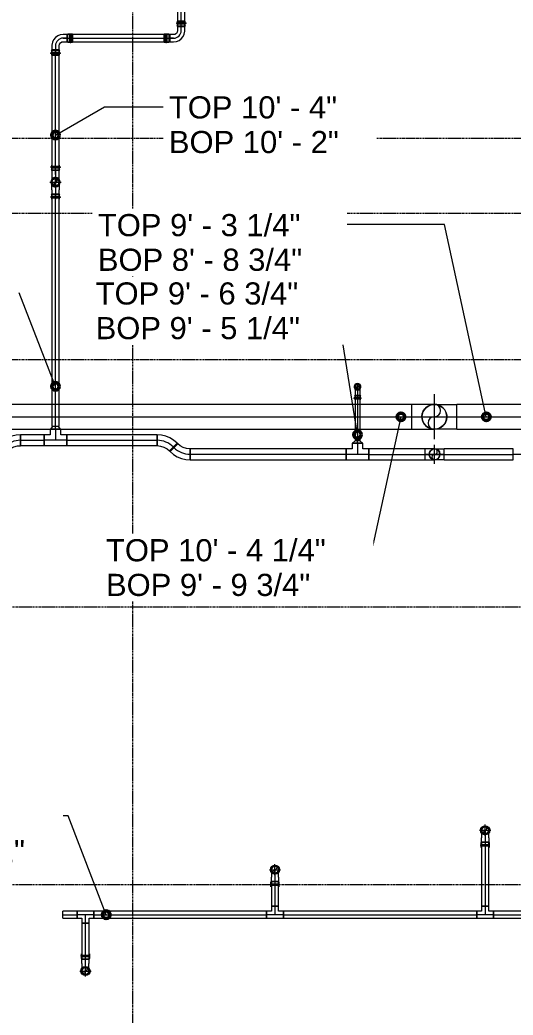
# Model space of a CAD drawing. Header units: inches. Extents: x -3679 to 241, y -496 to 1784.
# Drawn here: x -818 to -686.6, y 164.3 to 429.5 of the extents above; entities that cross this region are included whole.
import ezdxf

# ---------------------------------------------------------------- set-up
doc = ezdxf.new("R2010")
doc.units = ezdxf.units.IN
doc.header["$MEASUREMENT"] = 0
doc.linetypes.add('Grid Line', pattern=[0.875, 0.5, -0.125, 0.125, -0.125])
for name, color, linetype, lineweight in [('G-ANNO-DIMS', 251, 'Continuous', 9), ('P-PIPE', 1, 'Continuous', 9), ('P-PIPE-CNTR', 1, 'Continuous', 9), ('S-GRID', 8, 'Continuous', 9)]:
    doc.layers.add(name, color=color, linetype=linetype, lineweight=lineweight)
doc.styles.add('Arial_1', font='arial.ttf', dxfattribs={"height": 5.901198})

# ---------------------------------------------------------------- blocks, each defined once
blk = doc.blocks.new('Elbow - Welded - Generic - Standard-V1-MAIN LEVEL')
at = {"layer": 'P-PIPE'}
blk.add_line((-713.52, 323.74), (-713.52, 323.74), dxfattribs=at)
blk.add_line((-713.52, 323.74), (-713.52, 323.74), dxfattribs=at)
at = {"layer": 'P-PIPE', "flags": 128}
for points in [[(-707.53, 327.06), (-707.62, 327.06), (-707.9, 327.06), (-708.36, 327.06), (-708.97, 327.06), (-709.73, 327.06), (-710.6, 327.06), (-711.57, 327.06), (-712.59, 327.06), (-713.52, 327.06)], [(-713.52, 320.43), (-712.46, 320.43), (-711.44, 320.43), (-710.48, 320.43), (-709.62, 320.43), (-708.88, 320.43), (-708.29, 320.43), (-707.86, 320.43), (-707.6, 320.43), (-707.53, 320.43)]]:
    blk.add_lwpolyline(points, dxfattribs=at)
at = {"layer": 'P-PIPE'}
for start, end in [(0, 180), (180, 0)]:
    blk.add_arc((-707.53, 323.74), 3.31, start, end, dxfattribs=at)
blk = doc.blocks.new('Elbow - Welded - Generic - Standard-V2-MAIN LEVEL')
at = {"layer": 'P-PIPE'}
blk.add_line((-701.55, 323.74), (-701.55, 323.74), dxfattribs=at)
blk.add_line((-701.55, 323.74), (-701.55, 323.74), dxfattribs=at)
at = {"layer": 'P-PIPE', "flags": 128}
for points in [[(-710.84, 323.74), (-710.75, 324.52), (-710.48, 325.26), (-710.04, 325.91), (-709.45, 326.44), (-708.76, 326.82), (-708, 327.02), (-707.53, 327.06)], [(-707.53, 327.06), (-707.44, 327.06), (-707.16, 327.06), (-706.71, 327.06), (-706.09, 327.06), (-705.34, 327.06), (-704.46, 327.06), (-703.5, 327.06), (-702.47, 327.06), (-701.55, 327.06)], [(-707.53, 327.06), (-706.75, 326.96), (-706.01, 326.69), (-705.36, 326.25), (-704.83, 325.67), (-704.46, 324.98), (-704.25, 324.22), (-704.22, 323.74)], [(-707.53, 320.43), (-708.31, 320.52), (-709.05, 320.8), (-709.7, 321.24), (-710.23, 321.82), (-710.61, 322.51), (-710.81, 323.27), (-710.84, 323.74)], [(-704.22, 323.74), (-704.31, 322.96), (-704.59, 322.23), (-705.03, 321.57), (-705.61, 321.04), (-706.3, 320.67), (-707.06, 320.46), (-707.53, 320.43)], [(-701.55, 320.43), (-702.6, 320.43), (-703.62, 320.43), (-704.58, 320.43), (-705.44, 320.43), (-706.18, 320.43), (-706.77, 320.43), (-707.2, 320.43), (-707.46, 320.43), (-707.53, 320.43)]]:
    blk.add_lwpolyline(points, dxfattribs=at)
at = {"layer": 'P-PIPE'}
for start, end in [(0, 180), (180, 0)]:
    blk.add_arc((-707.53, 323.74), 3.31, start, end, dxfattribs=at)
blk = doc.blocks.new('Elbow - Welded - Generic - Standard-V6-MAIN LEVEL')
at = {"layer": 'P-PIPE'}
blk.add_line((-704.95, 313.74), (-704.95, 313.74), dxfattribs=at)
blk.add_line((-704.95, 313.74), (-704.95, 313.74), dxfattribs=at)
at = {"layer": 'P-PIPE', "flags": 128}
for points in [[(-708.91, 313.74), (-708.81, 314.25), (-708.55, 314.69), (-708.14, 315.01), (-707.65, 315.17), (-707.47, 315.18)], [(-707.47, 312.31), (-707.98, 312.4), (-708.42, 312.66), (-708.74, 313.07), (-708.89, 313.56), (-708.91, 313.74)], [(-707.47, 315.18), (-707.38, 315.18), (-707.1, 315.18), (-706.67, 315.18), (-706.11, 315.18), (-705.47, 315.18), (-704.95, 315.18)], [(-707.47, 315.18), (-706.96, 315.09), (-706.52, 314.82), (-706.2, 314.42), (-706.04, 313.92), (-706.03, 313.74)], [(-706.03, 313.74), (-706.12, 313.23), (-706.39, 312.79), (-706.8, 312.47), (-707.29, 312.32), (-707.47, 312.31)], [(-704.95, 312.31), (-705.63, 312.31), (-706.26, 312.31), (-706.79, 312.31), (-707.18, 312.31), (-707.42, 312.31), (-707.47, 312.31)]]:
    blk.add_lwpolyline(points, dxfattribs=at)
at = {"layer": 'P-PIPE'}
for start, end in [(0, 180), (180, 0)]:
    blk.add_arc((-707.47, 313.74), 1.44, start, end, dxfattribs=at)
blk = doc.blocks.new('Elbow - Welded - Generic - Standard-1127339-MAIN LEVEL')
at = {"layer": 'P-PIPE'}
blk.add_line((-332, 316.26), (-332, 316.26), dxfattribs=at)
blk.add_line((-332, 316.26), (-332, 316.26), dxfattribs=at)
at = {"layer": 'P-PIPE', "flags": 128}
for points in [[(-333.44, 316.26), (-333.44, 315.58), (-333.44, 314.95), (-333.44, 314.42), (-333.44, 314.03), (-333.44, 313.8), (-333.44, 313.74)], [(-330.56, 313.74), (-330.56, 313.84), (-330.56, 314.11), (-330.56, 314.54), (-330.56, 315.1), (-330.56, 315.75), (-330.56, 316.26)]]:
    blk.add_lwpolyline(points, dxfattribs=at)
at = {"layer": 'P-PIPE'}
for start, end in [(90, 270), (270, 90)]:
    blk.add_arc((-332, 313.74), 1.44, start, end, dxfattribs=at)
blk = doc.blocks.new('Victaulic-VicPress316-Elbow 90-45deg Style P568_P571 - Standard-V3-MAIN LEVEL')
at = {"layer": 'P-PIPE'}
for p, q in [((-202.55, 165.02), (-202.55, 163.85)), ((-201.6, 167.03), (-201.6, 167.03)), ((-201.6, 167.03), (-201.6, 165.02)), ((-201.6, 165.02), (-201.6, 163.85)), ((-200.65, 163.85), (-200.65, 165.02)), ((-202.65, 163.74), (-202.65, 163.18)), ((-202.65, 162.86), (-202.65, 162.48)), ((-202.55, 163.96), (-202.55, 162.48)), ((-202.55, 163.85), (-201.6, 163.85)), ((-201.6, 163.85), (-202.55, 163.85)), ((-201.6, 163.96), (-201.6, 163.96)), ((-201.6, 163.96), (-201.6, 163.96)), ((-201.6, 163.85), (-200.65, 163.85)), ((-200.65, 163.85), (-201.6, 163.85)), ((-201.6, 163.18), (-201.6, 163.18)), ((-201.6, 163.18), (-201.6, 163.18)), ((-201.6, 162.86), (-201.6, 162.86)), ((-201.6, 162.86), (-201.6, 162.86)), ((-201.6, 162.48), (-201.6, 162.48)), ((-201.6, 162.48), (-201.6, 162.48)), ((-201.6, 162.48), (-201.6, 162.48)), ((-201.6, 162.48), (-201.6, 162.48)), ((-200.65, 162.48), (-200.65, 163.96)), ((-200.54, 163.18), (-200.54, 163.74)), ((-200.54, 162.48), (-200.54, 162.86))]:
    blk.add_line(p, q, dxfattribs=at)
at = {"layer": 'P-PIPE', "flags": 128}
for points in [[(-201.6, 168.25), (-202.06, 168.16), (-202.46, 167.9), (-202.72, 167.5), (-202.82, 167.04), (-202.73, 166.57), (-202.47, 166.17), (-202.07, 165.9), (-201.61, 165.81), (-201.6, 165.81)], [(-202.55, 167.03), (-202.45, 167.44), (-202.19, 167.77), (-201.82, 167.95), (-201.6, 167.98)], [(-201.6, 165.81), (-201.13, 165.9), (-200.73, 166.16), (-200.47, 166.56), (-200.37, 167.02), (-200.46, 167.49), (-200.72, 167.89), (-201.12, 168.16), (-201.58, 168.25), (-201.6, 168.25)], [(-201.6, 167.98), (-201.19, 167.89), (-200.86, 167.63), (-200.67, 167.25), (-200.65, 167.03)], [(-201.6, 166.08), (-202, 166.17), (-202.33, 166.43), (-202.52, 166.81), (-202.55, 167.03)], [(-202.55, 165.02), (-202.55, 165.62), (-202.55, 166.17), (-202.55, 166.61), (-202.55, 166.91), (-202.55, 167.03), (-202.55, 167.03)], [(-200.65, 167.03), (-200.74, 166.62), (-201, 166.29), (-201.37, 166.11), (-201.6, 166.08)], [(-200.65, 167.03), (-200.65, 166.94), (-200.65, 166.67), (-200.65, 166.24), (-200.65, 165.71), (-200.65, 165.11), (-200.65, 165.02)], [(-202.65, 162.86), (-202.79, 162.93), (-202.8, 163.09), (-202.68, 163.18), (-202.65, 163.18)], [(-202.65, 163.74), (-202.57, 163.94), (-202.55, 163.96)], [(-202.65, 163.18), (-202.56, 163.18), (-202.3, 163.18), (-201.92, 163.18), (-201.6, 163.18)], [(-201.6, 163.18), (-202.03, 163.18), (-202.38, 163.18), (-202.6, 163.18), (-202.65, 163.18)], [(-202.65, 162.86), (-202.56, 162.86), (-202.3, 162.86), (-201.92, 162.86), (-201.6, 162.86)], [(-201.6, 162.86), (-202.03, 162.86), (-202.38, 162.86), (-202.6, 162.86), (-202.65, 162.86)], [(-200.54, 163.18), (-200.63, 163.18), (-200.89, 163.18), (-201.27, 163.18), (-201.6, 163.18)], [(-201.6, 163.18), (-201.16, 163.18), (-200.81, 163.18), (-200.59, 163.18), (-200.54, 163.18)], [(-200.54, 162.86), (-200.63, 162.86), (-200.89, 162.86), (-201.27, 162.86), (-201.6, 162.86)], [(-201.6, 162.86), (-201.16, 162.86), (-200.81, 162.86), (-200.59, 162.86), (-200.54, 162.86)], [(-200.65, 163.96), (-200.54, 163.77), (-200.54, 163.74)], [(-200.54, 163.18), (-200.4, 163.11), (-200.39, 162.95), (-200.51, 162.86), (-200.54, 162.86)]]:
    blk.add_lwpolyline(points, dxfattribs=at)
at = {"layer": 'P-PIPE'}
for radius, start, end in [(1.06, 90, 270), (1.06, 90, 270), (1.06, 90, 270), (0.95, 90, 270), (0.95, 90, 270), (0.95, 90, 180), (1.06, 270, 90), (1.06, 270, 90), (1.06, 270, 90), (0.95, 270, 90), (0.95, 270, 90), (0.95, 0, 90), (0.95, 180, 270), (0.95, 270, 0)]:
    blk.add_arc((-201.6, 167.03), radius, start, end, dxfattribs=at)
blk = doc.blocks.new('Elbow - Welded - Generic - Standard-1134765-MAIN LEVEL')
at = {"layer": 'P-PIPE'}
for p, q in [((2.8, 0.77), (0.77, 2.8)), ((0.77, 2.8), (2.8, 0.77)), ((-2.52, -1.44), (-2.52, 1.44)), ((-2.52, 1.44), (-2.52, -1.44))]:
    blk.add_line(p, q, dxfattribs=at)
at = {"layer": 'P-PIPE', "flags": 128}
for points in [[(0.77, 2.8), (0.04, 2.21), (-0.78, 1.77), (-1.68, 1.51), (-2.52, 1.44)], [(-2.52, -1.44), (-1.34, -1.34), (-0.18, -1.07), (0.91, -0.61), (1.92, 0.01), (2.8, 0.77)]]:
    blk.add_lwpolyline(points, dxfattribs=at)
blk = doc.blocks.new('Victaulic-VicPress316-Elbow 90-45deg Style P568_P571 - Standard-V4-MAIN LEVEL')
at = {"layer": 'P-PIPE'}
for p, q in [((-1.06, 4.55), (-1.06, 4.17)), ((1.06, 4.55), (-1.06, 4.55)), ((-1.06, 4.55), (1.06, 4.55)), ((-1.06, 4.17), (1.06, 4.17)), ((1.06, 4.17), (-1.06, 4.17)), ((-1.06, 3.85), (-1.06, 3.29)), ((-1.06, 3.85), (1.06, 3.85)), ((1.06, 3.85), (-1.06, 3.85)), ((-0.95, 4.55), (-0.95, 3.07)), ((-0.95, 4.55), (0.95, 4.55)), ((0.95, 4.55), (-0.95, 4.55)), ((-0.95, 3.18), (-0.95, 2.02)), ((0, 3.18), (-0.95, 3.18)), ((-0.95, 3.18), (0, 3.18)), ((-0.95, 3.07), (0.95, 3.07)), ((0.95, 3.07), (-0.95, 3.07)), ((0, 3.18), (0.95, 3.18)), ((0.95, 3.18), (0, 3.18)), ((0, 2.02), (0, 3.18)), ((0.95, 3.07), (0.95, 4.55)), ((0.95, 2.02), (0.95, 3.18)), ((1.06, 4.17), (1.06, 4.55)), ((1.06, 3.29), (1.06, 3.85)), ((-4.17, 1.06), (-4.55, 1.06)), ((-4.55, 1.06), (-4.55, -1.06)), ((-4.55, -1.06), (-4.55, 1.06)), ((-3.07, 0.95), (-4.55, 0.95)), ((-4.55, -0.95), (-4.55, 0.95)), ((-4.55, 0.95), (-4.55, -0.95)), ((-4.17, -1.06), (-4.17, 1.06)), ((-4.17, 1.06), (-4.17, -1.06)), ((-3.29, 1.06), (-3.85, 1.06)), ((-3.85, -1.06), (-3.85, 1.06)), ((-3.85, 1.06), (-3.85, -1.06)), ((-2.02, 0.95), (-3.18, 0.95)), ((-3.18, 0), (-3.18, 0.95)), ((-3.18, 0.95), (-3.18, 0)), ((-3.07, -0.95), (-3.07, 0.95)), ((-3.07, 0.95), (-3.07, -0.95)), ((-4.55, -0.95), (-3.07, -0.95)), ((-4.55, -1.06), (-4.17, -1.06)), ((-3.85, -1.06), (-3.29, -1.06)), ((-3.18, 0), (-3.18, -0.95)), ((-3.18, -0.95), (-3.18, 0)), ((-2.02, 0), (-3.18, 0)), ((-3.18, -0.95), (-2.02, -0.95))]:
    blk.add_line(p, q, dxfattribs=at)
at = {"layer": 'P-PIPE', "flags": 128}
for points in [[(-1.06, 3.85), (-1.2, 3.92), (-1.21, 4.08), (-1.08, 4.17), (-1.06, 4.17)], [(1.06, 4.17), (0.97, 4.17), (0.71, 4.17), (0.32, 4.17), (-0.12, 4.17), (-0.54, 4.17), (-0.86, 4.17), (-1.04, 4.17), (-1.06, 4.17)], [(-1.06, 4.17), (-0.97, 4.17), (-0.71, 4.17), (-0.32, 4.17), (0.12, 4.17), (0.54, 4.17), (0.86, 4.17), (1.04, 4.17), (1.06, 4.17)], [(-1.06, 3.85), (-0.97, 3.85), (-0.71, 3.85), (-0.32, 3.85), (0.12, 3.85), (0.54, 3.85), (0.86, 3.85), (1.04, 3.85), (1.06, 3.85)], [(1.06, 3.85), (0.97, 3.85), (0.71, 3.85), (0.32, 3.85), (-0.12, 3.85), (-0.54, 3.85), (-0.86, 3.85), (-1.04, 3.85), (-1.06, 3.85)], [(-0.95, 3.07), (-1.06, 3.26), (-1.06, 3.29)], [(1.06, 3.29), (0.97, 3.09), (0.95, 3.07)], [(1.06, 4.17), (1.2, 4.1), (1.21, 3.94), (1.08, 3.85), (1.06, 3.85)], [(-4.17, 1.06), (-4.1, 1.2), (-3.94, 1.21), (-3.85, 1.08), (-3.85, 1.06)], [(-4.17, 1.06), (-4.17, 0.97), (-4.17, 0.71), (-4.17, 0.32), (-4.17, -0.12), (-4.17, -0.54), (-4.17, -0.86), (-4.17, -1.04), (-4.17, -1.06)], [(-4.17, -1.06), (-4.17, -0.97), (-4.17, -0.71), (-4.17, -0.32), (-4.17, 0.12), (-4.17, 0.54), (-4.17, 0.86), (-4.17, 1.04), (-4.17, 1.06)], [(-3.85, -1.06), (-3.85, -0.97), (-3.85, -0.71), (-3.85, -0.32), (-3.85, 0.12), (-3.85, 0.54), (-3.85, 0.86), (-3.85, 1.04), (-3.85, 1.06)], [(-3.85, 1.06), (-3.85, 0.97), (-3.85, 0.71), (-3.85, 0.32), (-3.85, -0.12), (-3.85, -0.54), (-3.85, -0.86), (-3.85, -1.04), (-3.85, -1.06)], [(-3.29, 1.06), (-3.09, 0.97), (-3.07, 0.95)], [(-0.95, 2.02), (-1.04, 1.58), (-1.3, 1.22), (-1.69, 1), (-2.02, 0.95)], [(-2.02, -0.95), (-1.28, -0.86), (-0.59, -0.58), (0.02, -0.15), (0.49, 0.43), (0.81, 1.1), (0.94, 1.83), (0.95, 2.02)], [(-3.85, -1.06), (-3.92, -1.2), (-4.08, -1.21), (-4.17, -1.08), (-4.17, -1.06)], [(-3.07, -0.95), (-3.26, -1.06), (-3.29, -1.06)]]:
    blk.add_lwpolyline(points, dxfattribs=at)
at = {"layer": 'P-PIPE'}
blk.add_arc((-2.02, 2.02), 2.02, 270, 0, dxfattribs=at)
blk = doc.blocks.new('Victaulic-VicPress316-Elbow 90-45deg Style P568_P571 - Standard-1125944-MAIN LEVEL')
at = {"layer": 'P-PIPE'}
for p, q in [((-202.65, 171.58), (-202.65, 171.2)), ((-202.65, 170.88), (-202.65, 170.32)), ((-202.55, 171.58), (-202.55, 170.1)), ((-202.55, 170.21), (-202.55, 169.05)), ((-201.6, 170.21), (-202.55, 170.21)), ((-202.55, 170.21), (-201.6, 170.21)), ((-201.6, 171.58), (-201.6, 171.58)), ((-201.6, 171.58), (-201.6, 171.58)), ((-201.6, 171.58), (-201.6, 171.58)), ((-201.6, 171.58), (-201.6, 171.58)), ((-201.6, 171.2), (-201.6, 171.2)), ((-201.6, 171.2), (-201.6, 171.2)), ((-201.6, 170.88), (-201.6, 170.88)), ((-201.6, 170.88), (-201.6, 170.88)), ((-200.65, 170.21), (-201.6, 170.21)), ((-201.6, 170.21), (-200.65, 170.21)), ((-201.6, 169.05), (-201.6, 170.21)), ((-201.6, 170.1), (-201.6, 170.1)), ((-201.6, 170.1), (-201.6, 170.1)), ((-200.65, 170.1), (-200.65, 171.58)), ((-200.65, 169.05), (-200.65, 170.21)), ((-200.54, 171.2), (-200.54, 171.58)), ((-200.54, 170.32), (-200.54, 170.88)), ((-201.6, 169.05), (-201.6, 167.03)), ((-201.6, 167.03), (-201.6, 167.03))]:
    blk.add_line(p, q, dxfattribs=at)
at = {"layer": 'P-PIPE', "flags": 128}
for points in [[(-202.65, 170.88), (-202.79, 170.95), (-202.8, 171.11), (-202.68, 171.2), (-202.65, 171.2)], [(-202.65, 171.2), (-202.56, 171.2), (-202.3, 171.2), (-201.92, 171.2), (-201.6, 171.2)], [(-201.6, 171.2), (-202.03, 171.2), (-202.38, 171.2), (-202.6, 171.2), (-202.65, 171.2)], [(-202.65, 170.88), (-202.56, 170.88), (-202.3, 170.88), (-201.92, 170.88), (-201.6, 170.88)], [(-201.6, 170.88), (-202.03, 170.88), (-202.38, 170.88), (-202.6, 170.88), (-202.65, 170.88)], [(-202.55, 170.1), (-202.65, 170.29), (-202.65, 170.32)], [(-200.54, 171.2), (-200.63, 171.2), (-200.89, 171.2), (-201.27, 171.2), (-201.6, 171.2)], [(-201.6, 171.2), (-201.16, 171.2), (-200.81, 171.2), (-200.59, 171.2), (-200.54, 171.2)], [(-200.54, 170.88), (-200.63, 170.88), (-200.89, 170.88), (-201.27, 170.88), (-201.6, 170.88)], [(-201.6, 170.88), (-201.16, 170.88), (-200.81, 170.88), (-200.59, 170.88), (-200.54, 170.88)], [(-200.54, 170.32), (-200.62, 170.12), (-200.65, 170.1)], [(-200.54, 171.2), (-200.4, 171.13), (-200.39, 170.97), (-200.51, 170.88), (-200.54, 170.88)], [(-201.6, 168.25), (-202.06, 168.16), (-202.46, 167.9), (-202.72, 167.5), (-202.82, 167.04), (-202.73, 166.57), (-202.47, 166.17), (-202.07, 165.9), (-201.61, 165.81), (-201.6, 165.81)], [(-201.6, 168.09), (-202.03, 168), (-202.38, 167.74), (-202.6, 167.35), (-202.65, 166.91), (-202.51, 166.49), (-202.21, 166.17), (-201.8, 165.99), (-201.6, 165.97)], [(-202.55, 169.05), (-202.55, 168.44), (-202.55, 167.89), (-202.55, 167.45), (-202.55, 167.15), (-202.55, 167.03), (-202.55, 167.03)], [(-201.6, 165.81), (-201.13, 165.9), (-200.73, 166.16), (-200.47, 166.56), (-200.37, 167.02), (-200.46, 167.49), (-200.72, 167.89), (-201.12, 168.16), (-201.58, 168.25), (-201.6, 168.25)], [(-201.6, 165.97), (-201.16, 166.06), (-200.81, 166.32), (-200.59, 166.71), (-200.54, 167.15), (-200.68, 167.57), (-200.98, 167.89), (-201.39, 168.07), (-201.6, 168.09)], [(-200.65, 167.03), (-200.65, 167.12), (-200.65, 167.39), (-200.65, 167.82), (-200.65, 168.35), (-200.65, 168.95), (-200.65, 169.05)]]:
    blk.add_lwpolyline(points, dxfattribs=at)
at = {"layer": 'P-PIPE'}
for radius, start, end in [(1.06, 90, 270), (1.06, 90, 270), (1.06, 90, 270), (0.95, 90, 270), (0.95, 90, 270), (0.95, 90, 180), (1.06, 270, 90), (1.06, 270, 90), (1.06, 270, 90), (0.95, 270, 90), (0.95, 270, 90), (0.95, 0, 90), (0.95, 180, 270), (0.95, 270, 0)]:
    blk.add_arc((-201.6, 167.03), radius, start, end, dxfattribs=at)
blk = doc.blocks.new('Victaulic-VicPress316-Elbow 90-45deg Style P568_P571 - Standard-523083-MAIN LEVEL')
at = {"layer": 'P-PIPE'}
for p, q in [((-436.17, 302.52), (-436.17, 302.18)), ((-436.06, 302.52), (-436.06, 301.22)), ((-435.41, 302.52), (-435.41, 302.52)), ((-435.41, 302.52), (-435.41, 302.52)), ((-435.41, 302.52), (-435.41, 302.52)), ((-435.41, 302.52), (-435.41, 302.52)), ((-434.75, 301.22), (-434.75, 302.52)), ((-434.64, 302.18), (-434.64, 302.52)), ((-436.17, 301.89), (-436.17, 301.44)), ((-436.06, 301.33), (-436.06, 300.39)), ((-436.06, 301.33), (-435.41, 301.33)), ((-435.41, 301.33), (-436.06, 301.33)), ((-435.41, 302.18), (-435.41, 302.18)), ((-435.41, 302.18), (-435.41, 302.18)), ((-435.41, 301.89), (-435.41, 301.89)), ((-435.41, 301.89), (-435.41, 301.89)), ((-435.41, 301.33), (-434.75, 301.33)), ((-434.75, 301.33), (-435.41, 301.33)), ((-435.41, 300.39), (-435.41, 301.33)), ((-435.41, 301.22), (-435.41, 301.22)), ((-435.41, 301.22), (-435.41, 301.22)), ((-435.41, 299), (-435.41, 300.39)), ((-434.75, 300.39), (-434.75, 301.33)), ((-434.64, 301.44), (-434.64, 301.89)), ((-435.41, 299), (-435.41, 299))]:
    blk.add_line(p, q, dxfattribs=at)
at = {"layer": 'P-PIPE', "flags": 128}
for points in [[(-436.17, 301.89), (-436.29, 301.96), (-436.3, 302.1), (-436.19, 302.18), (-436.17, 302.18)], [(-435.41, 299.91), (-435.8, 299.82), (-436.12, 299.56), (-436.3, 299.19), (-436.29, 298.78), (-436.1, 298.42), (-435.78, 298.17), (-435.41, 298.09)], [(-436.17, 302.18), (-436.08, 302.18), (-435.83, 302.18), (-435.47, 302.18), (-435.41, 302.18)], [(-435.41, 302.18), (-435.77, 302.18), (-436.05, 302.18), (-436.17, 302.18), (-436.17, 302.18)], [(-436.17, 301.89), (-436.08, 301.89), (-435.83, 301.89), (-435.47, 301.89), (-435.41, 301.89)], [(-435.41, 301.89), (-435.77, 301.89), (-436.05, 301.89), (-436.17, 301.89), (-436.17, 301.89)], [(-436.06, 301.22), (-436.17, 301.41), (-436.17, 301.44)], [(-435.41, 299.77), (-435.77, 299.67), (-436.05, 299.42), (-436.17, 299.07), (-436.11, 298.7), (-435.88, 298.4), (-435.54, 298.25), (-435.41, 298.23)], [(-436.06, 300.39), (-436.06, 299.89), (-436.06, 299.46), (-436.06, 299.15), (-436.06, 299.01), (-436.06, 299)], [(-434.64, 302.18), (-434.73, 302.18), (-434.98, 302.18), (-435.34, 302.18), (-435.41, 302.18)], [(-435.41, 302.18), (-435.04, 302.18), (-434.76, 302.18), (-434.64, 302.18), (-434.64, 302.18)], [(-434.64, 301.89), (-434.73, 301.89), (-434.98, 301.89), (-435.34, 301.89), (-435.41, 301.89)], [(-435.41, 301.89), (-435.04, 301.89), (-434.76, 301.89), (-434.64, 301.89), (-434.64, 301.89)], [(-435.41, 298.09), (-435.01, 298.18), (-434.69, 298.44), (-434.51, 298.81), (-434.52, 299.22), (-434.71, 299.58), (-435.03, 299.83), (-435.41, 299.91)], [(-435.41, 298.23), (-435.04, 298.33), (-434.76, 298.58), (-434.64, 298.93), (-434.7, 299.3), (-434.93, 299.6), (-435.27, 299.75), (-435.41, 299.77)], [(-434.64, 301.44), (-434.73, 301.24), (-434.75, 301.22)], [(-434.75, 299), (-434.75, 299.09), (-434.75, 299.36), (-434.75, 299.76), (-434.75, 300.25), (-434.75, 300.39)], [(-434.64, 302.18), (-434.52, 302.11), (-434.51, 301.98), (-434.62, 301.89), (-434.64, 301.89)]]:
    blk.add_lwpolyline(points, dxfattribs=at)
at = {"layer": 'P-PIPE'}
for radius, start, end in [(0.767, 90, 270), (0.767, 90, 270), (0.767, 90, 270), (0.657, 90, 270), (0.657, 90, 270), (0.657, 90, 180), (0.767, 270, 90), (0.767, 270, 90), (0.767, 270, 90), (0.658, 270, 90), (0.658, 270, 90), (0.658, 0, 90), (0.657, 180, 270), (0.658, 270, 0)]:
    blk.add_arc((-435.41, 299), radius, start, end, dxfattribs=at)

msp = doc.modelspace()

# ---------------------------------------------------------------- linework, layer by layer
at = {"layer": 'G-ANNO-DIMS'}
for p, q in [((-808.48, 398.8), (-795.43, 406.34)), ((-795.43, 406.34), (-779.77, 406.34)), ((-704.79, 374.96), (-741.63, 374.96)), ((-693.69, 323.74), (-704.79, 374.96)), ((-808.48, 331.84), (-818.13, 356.76)), ((-734.04, 356.76), (-742.22, 356.76)), ((-728, 319.01), (-734.04, 356.76)), ((-716.45, 323.74), (-724.18, 288.33)), ((-724.18, 288.33), (-735.39, 288.33)), ((-805.09, 217.4), (-815.45, 217.4)), ((-794.96, 191.07), (-805.09, 217.4))]:
    msp.add_line(p, q, dxfattribs=at)
at = {"layer": 'G-ANNO-DIMS', "lineweight": 50}
for centre in [(-808.48, 398.8), (-808.48, 331.84), (-716.45, 323.74), (-693.69, 323.74), (-728, 319.01), (-794.96, 191.07)]:
    msp.add_circle(centre, 1, dxfattribs=at)
at = {"layer": 'P-PIPE'}
for p, q in [((-775.93, 490), (-775.93, 427.81)), ((-774.03, 427.81), (-774.03, 490)), ((-774.03, 427.81), (-775.93, 427.81)), ((-778.16, 425.58), (-805.3, 425.58)), ((-805.3, 423.68), (-805.3, 425.58)), ((-778.16, 423.68), (-778.16, 425.58)), ((-805.3, 423.68), (-778.16, 423.68)), ((-809.43, 421.45), (-809.43, 389.44)), ((-807.53, 421.45), (-809.43, 421.45)), ((-807.53, 389.44), (-807.53, 421.45)), ((-807.53, 389.44), (-809.43, 389.44)), ((-809.43, 383.08), (-809.43, 321.14)), ((-807.53, 383.08), (-809.43, 383.08)), ((-807.53, 321.14), (-807.53, 383.08)), ((-728.66, 329.41), (-728.66, 317.39)), ((-728.66, 329.41), (-727.34, 329.41)), ((-727.34, 317.39), (-727.34, 329.41)), ((-713.52, 327.06), (-990.02, 327.06)), ((-713.52, 320.43), (-713.52, 327.06)), ((-289.63, 327.06), (-701.55, 327.06)), ((-701.55, 320.43), (-701.55, 327.06)), ((-809.29, 321.14), (-809.79, 320.48)), ((-807.53, 321.14), (-809.43, 321.14)), ((-807.17, 320.48), (-807.67, 321.14)), ((-990.02, 320.43), (-713.52, 320.43)), ((-811.47, 318.93), (-817.8, 318.93)), ((-817.8, 316.06), (-817.8, 318.93)), ((-809.92, 318.93), (-811.47, 318.93)), ((-811.47, 318.93), (-811.47, 316.06)), ((-811.47, 316.06), (-811.47, 318.93)), ((-811.47, 316.06), (-811.47, 318.93)), ((-809.92, 320.48), (-809.92, 318.93)), ((-807.04, 320.48), (-809.92, 320.48)), ((-809.92, 320.48), (-807.04, 320.48)), ((-807.04, 318.93), (-807.04, 320.48)), ((-805.49, 318.93), (-807.04, 318.93)), ((-781.41, 318.93), (-805.49, 318.93)), ((-805.49, 316.06), (-805.49, 318.93)), ((-805.49, 318.93), (-805.49, 316.06)), ((-805.49, 316.06), (-805.49, 318.93)), ((-781.41, 316.06), (-781.41, 318.93)), ((-701.55, 320.43), (-289.63, 320.43)), ((-817.8, 316.06), (-811.47, 316.06)), ((-811.47, 316.06), (-805.49, 316.06)), ((-805.49, 316.06), (-781.41, 316.06)), ((-778.13, 314.69), (-776.1, 316.73)), ((-777.94, 314.51), (-775.91, 316.54)), ((-775.91, 316.54), (-776.1, 316.73)), ((-729.44, 316.73), (-729.44, 315.18)), ((-726.56, 316.73), (-729.44, 316.73)), ((-729.44, 316.73), (-726.56, 316.73)), ((-728.56, 317.39), (-729.31, 316.73)), ((-728.66, 317.39), (-727.34, 317.39)), ((-726.69, 316.73), (-727.44, 317.39)), ((-726.56, 315.18), (-726.56, 316.73)), ((-778.13, 314.69), (-777.94, 314.51)), ((-730.99, 315.18), (-772.62, 315.18)), ((-772.62, 315.18), (-772.62, 312.31)), ((-730.99, 315.18), (-730.99, 312.31)), ((-729.44, 315.18), (-730.99, 315.18)), ((-730.99, 315.18), (-730.99, 312.31)), ((-730.99, 312.31), (-730.99, 315.18)), ((-725.01, 315.18), (-726.56, 315.18)), ((-709.99, 315.18), (-725.01, 315.18)), ((-725.01, 312.31), (-725.01, 315.18)), ((-725.01, 315.18), (-725.01, 312.31)), ((-725.01, 312.31), (-725.01, 315.18)), ((-709.99, 312.31), (-709.99, 315.18)), ((-686.55, 315.18), (-704.95, 315.18)), ((-704.95, 312.31), (-704.95, 315.18)), ((-686.55, 312.31), (-686.55, 315.18)), ((-772.62, 312.31), (-730.99, 312.31)), ((-730.99, 312.31), (-725.01, 312.31)), ((-725.01, 312.31), (-709.99, 312.31)), ((-704.95, 312.31), (-686.55, 312.31)), ((-694.95, 210.39), (-694.95, 193.32)), ((-694.95, 210.39), (-693.05, 210.39)), ((-693.05, 193.32), (-693.05, 210.39)), ((-750.95, 199.89), (-750.95, 193.32)), ((-750.95, 199.89), (-749.05, 199.89)), ((-749.05, 193.32), (-749.05, 199.89)), ((-802.75, 192.02), (-806.5, 192.02)), ((-806.5, 190.12), (-806.5, 192.02)), ((-798.26, 192.02), (-802.75, 192.02)), ((-802.75, 190.12), (-802.75, 192.02)), ((-802.75, 192.02), (-802.75, 190.12)), ((-802.75, 190.12), (-802.75, 192.02)), ((-798.26, 190.12), (-798.26, 192.02)), ((-798.26, 192.02), (-798.26, 190.12)), ((-752.24, 192.02), (-798.26, 192.02)), ((-798.26, 190.12), (-798.26, 192.02)), ((-750.95, 192.02), (-752.24, 192.02)), ((-752.24, 192.02), (-752.24, 190.12)), ((-752.24, 190.12), (-752.24, 192.02)), ((-752.24, 190.12), (-752.24, 192.02)), ((-750.95, 193.32), (-749.05, 193.32)), ((-750.95, 193.32), (-750.95, 192.02)), ((-749.05, 193.32), (-750.95, 193.32)), ((-750.95, 193.32), (-749.05, 193.32)), ((-749.05, 192.02), (-749.05, 193.32)), ((-747.76, 192.02), (-749.05, 192.02)), ((-696.25, 192.02), (-747.76, 192.02)), ((-747.76, 190.12), (-747.76, 192.02)), ((-747.76, 192.02), (-747.76, 190.12)), ((-747.76, 190.12), (-747.76, 192.02)), ((-696.25, 190.12), (-696.25, 192.02)), ((-694.95, 192.02), (-696.25, 192.02)), ((-696.25, 192.02), (-696.25, 190.12)), ((-696.25, 190.12), (-696.25, 192.02)), ((-694.95, 193.32), (-693.05, 193.32)), ((-694.95, 193.32), (-694.95, 192.02)), ((-693.05, 193.32), (-694.95, 193.32)), ((-694.95, 193.32), (-693.05, 193.32)), ((-693.05, 192.02), (-693.05, 193.32)), ((-691.76, 192.02), (-693.05, 192.02)), ((-691.76, 192.02), (-691.76, 190.12)), ((-691.76, 190.12), (-691.76, 192.02)), ((-652.75, 192.02), (-691.76, 192.02)), ((-691.76, 190.12), (-691.76, 192.02)), ((-806.5, 190.12), (-802.75, 190.12)), ((-802.75, 190.12), (-801.45, 190.12)), ((-801.45, 190.12), (-801.45, 188.83)), ((-801.45, 188.83), (-801.45, 179.25)), ((-799.55, 188.83), (-801.45, 188.83)), ((-799.55, 188.83), (-801.45, 188.83)), ((-801.45, 188.83), (-799.55, 188.83)), ((-799.55, 190.12), (-798.26, 190.12)), ((-799.55, 188.83), (-799.55, 190.12)), ((-799.55, 179.25), (-799.55, 188.83)), ((-798.26, 190.12), (-752.24, 190.12)), ((-752.24, 190.12), (-747.76, 190.12)), ((-747.76, 190.12), (-696.25, 190.12)), ((-696.25, 190.12), (-691.76, 190.12)), ((-691.76, 190.12), (-652.75, 190.12)), ((-799.55, 179.25), (-801.45, 179.25))]:
    msp.add_line(p, q, dxfattribs=at)
for centre, radius, start, end in [((-808.48, 386.26), 0.95, 0, 180), ((-808.48, 386.74), 0.475, 270, 90), ((-808.48, 386.26), 0.95, 180, 0), ((-808.48, 385.79), 0.475, 90, 270), ((-728, 331.74), 0.658, 0, 180), ((-728, 331.74), 0.658, 180, 0), ((-728, 331.41), 0.329, 90, 270), ((-728, 332.07), 0.329, 270, 90), ((-707.53, 323.74), 3.31, 0, 180), ((-707.53, 325.4), 1.66, 270, 90), ((-707.53, 323.74), 3.31, 180, 0), ((-707.53, 322.09), 1.66, 90, 270), ((-707.47, 313.74), 1.44, 0, 180), ((-707.47, 313.74), 1.44, 180, 0), ((-707.47, 313.02), 0.719, 90, 270), ((-707.47, 314.46), 0.719, 270, 90), ((-694, 213.57), 0.95, 0, 180), ((-694, 213.57), 0.95, 180, 0), ((-694, 213.1), 0.475, 90, 270), ((-694, 214.05), 0.475, 270, 90), ((-750, 203.07), 0.95, 0, 180), ((-750, 203.07), 0.95, 180, 0), ((-750, 202.6), 0.475, 90, 270), ((-750, 203.55), 0.475, 270, 90), ((-800.5, 176.07), 0.95, 0, 180), ((-800.5, 176.07), 0.95, 180, 0), ((-800.5, 175.6), 0.475, 90, 270), ((-800.5, 176.55), 0.475, 270, 90)]:
    msp.add_arc(centre, radius, start, end, dxfattribs=at)
at = {"layer": 'P-PIPE-CNTR'}
for p, q in [((-774.98, 427.81), (-774.98, 490)), ((-774.98, 427.81), (-774.98, 490)), ((-774.98, 426.65), (-774.98, 429.18)), ((-774.98, 426.65), (-774.98, 427.81)), ((-805.3, 424.63), (-806.46, 424.63)), ((-805.3, 424.63), (-778.16, 424.63)), ((-805.3, 424.63), (-778.16, 424.63)), ((-778.16, 424.63), (-777, 424.63)), ((-808.48, 422.62), (-808.48, 421.45)), ((-808.48, 422.62), (-808.48, 420.08)), ((-808.48, 389.44), (-808.48, 421.45)), ((-808.48, 389.44), (-808.48, 421.45)), ((-808.48, 389.44), (-808.48, 388.28)), ((-808.48, 388.28), (-808.48, 386.26)), ((-808.48, 384.76), (-808.48, 387.76)), ((-809.98, 386.26), (-806.98, 386.26)), ((-808.48, 386.26), (-808.48, 384.25)), ((-808.48, 384.25), (-808.48, 383.08)), ((-808.48, 384.25), (-808.48, 381.71)), ((-808.48, 321.14), (-808.48, 383.08)), ((-808.48, 321.14), (-808.48, 383.08)), ((-729, 331.74), (-727, 331.74)), ((-728, 330.74), (-728, 332.74)), ((-728, 331.74), (-728, 330.35)), ((-728, 330.35), (-728, 329.41)), ((-728, 330.35), (-728, 328.22)), ((-728, 329.41), (-728, 317.39)), ((-728, 329.41), (-728, 317.39)), ((-707.53, 317.74), (-707.53, 329.74)), ((-990.02, 323.74), (-713.52, 323.74)), ((-990.02, 323.74), (-713.52, 323.74)), ((-713.53, 323.74), (-701.53, 323.74)), ((-713.52, 323.74), (-707.53, 323.74)), ((-707.53, 323.74), (-701.55, 323.74)), ((-701.55, 323.74), (-289.63, 323.74)), ((-701.55, 323.74), (-289.63, 323.74)), ((-808.48, 320.48), (-808.48, 321.14)), ((-808.48, 320.48), (-808.48, 317.49)), ((-817.8, 317.49), (-811.47, 317.49)), ((-817.8, 317.49), (-811.47, 317.49)), ((-805.49, 317.49), (-811.47, 317.49)), ((-805.49, 317.49), (-781.41, 317.49)), ((-805.49, 317.49), (-781.41, 317.49)), ((-777.11, 315.71), (-776.93, 315.52)), ((-777.11, 315.71), (-776.93, 315.52)), ((-728, 316.73), (-728, 317.39)), ((-728, 316.73), (-728, 313.74)), ((-707.47, 311.24), (-707.47, 316.24)), ((-730.99, 313.74), (-772.62, 313.74)), ((-730.99, 313.74), (-772.62, 313.74)), ((-725.01, 313.74), (-730.99, 313.74)), ((-725.01, 313.74), (-709.99, 313.74)), ((-725.01, 313.74), (-709.99, 313.74)), ((-707.47, 313.74), (-709.99, 313.74)), ((-709.97, 313.74), (-704.97, 313.74)), ((-704.95, 313.74), (-707.47, 313.74)), ((-704.95, 313.74), (-686.55, 313.74)), ((-704.95, 313.74), (-686.55, 313.74)), ((-680.57, 313.74), (-686.55, 313.74)), ((-694, 212.07), (-694, 215.07)), ((-695.5, 213.57), (-692.5, 213.57)), ((-694, 213.57), (-694, 211.56)), ((-694, 211.56), (-694, 210.39)), ((-694, 211.56), (-694, 209.02)), ((-694, 210.39), (-694, 193.32)), ((-694, 210.39), (-694, 193.32)), ((-750, 201.57), (-750, 204.57)), ((-751.5, 203.07), (-748.5, 203.07)), ((-750, 203.07), (-750, 201.06)), ((-750, 201.06), (-750, 199.89)), ((-750, 201.06), (-750, 198.52)), ((-750, 199.89), (-750, 193.32)), ((-750, 199.89), (-750, 193.32)), ((-806.5, 191.07), (-802.75, 191.07)), ((-806.5, 191.07), (-802.75, 191.07)), ((-798.26, 191.07), (-802.75, 191.07)), ((-800.5, 188.83), (-800.5, 191.07)), ((-798.26, 191.07), (-752.24, 191.07)), ((-798.26, 191.07), (-752.24, 191.07)), ((-747.76, 191.07), (-752.24, 191.07)), ((-750, 193.32), (-750, 191.07)), ((-747.76, 191.07), (-696.25, 191.07)), ((-747.76, 191.07), (-696.25, 191.07)), ((-691.76, 191.07), (-696.25, 191.07)), ((-694, 193.32), (-694, 191.07)), ((-691.76, 191.07), (-652.75, 191.07)), ((-691.76, 191.07), (-652.75, 191.07)), ((-800.5, 179.25), (-800.5, 188.83)), ((-800.5, 179.25), (-800.5, 188.83)), ((-800.5, 178.09), (-800.5, 180.62)), ((-800.5, 178.09), (-800.5, 179.25)), ((-800.5, 176.07), (-800.5, 178.09)), ((-802, 176.07), (-799, 176.07)), ((-800.5, 174.57), (-800.5, 177.57))]:
    msp.add_line(p, q, dxfattribs=at)
for centre, radius, start, end in [((-806.46, 422.62), 2.02, 90, 180), ((-777, 426.65), 2.02, 270, 0), ((-817.8, 311.41), 6.08, 90, 135), ((-781.41, 311.41), 6.08, 45, 90), ((-772.62, 319.83), 6.08, 225, 270)]:
    msp.add_arc(centre, radius, start, end, dxfattribs=at)
at = {"layer": 'S-GRID', "linetype": 'Grid Line'}
for p, q in [((-788, 1771.74), (-788, -484.26)), ((-3666.39, 398), (228, 398)), ((-3666.39, 378), (228, 378)), ((-3666.39, 339), (226, 339)), ((228, 273), (-3666.39, 273)), ((228, 199), (-3666.39, 199))]:
    msp.add_line(p, q, dxfattribs=at)

# ---------------------------------------------------------------- block references
at = {"layer": 'P-PIPE'}
for name, p in [('Victaulic-VicPress316-Elbow 90-45deg Style P568_P571 - Standard-V4-MAIN LEVEL', (-774.98, 424.63)), ('Victaulic-VicPress316-Elbow 90-45deg Style P568_P571 - Standard-1125944-MAIN LEVEL', (-606.88, 219.23)), ('Victaulic-VicPress316-Elbow 90-45deg Style P568_P571 - Standard-V3-MAIN LEVEL', (-606.88, 219.23)), ('Elbow - Welded - Generic - Standard-V1-MAIN LEVEL', (0, 0)), ('Elbow - Welded - Generic - Standard-V2-MAIN LEVEL', (0, 0)), ('Elbow - Welded - Generic - Standard-V6-MAIN LEVEL', (0, 0))]:
    msp.add_blockref(name, p, dxfattribs=at)
for name, p, rotation in [('Victaulic-VicPress316-Elbow 90-45deg Style P568_P571 - Standard-V4-MAIN LEVEL', (-808.48, 424.63), 180), ('Victaulic-VicPress316-Elbow 90-45deg Style P568_P571 - Standard-523083-MAIN LEVEL', (-1163.4, 630.74), 180), ('Elbow - Welded - Generic - Standard-1134765-MAIN LEVEL', (-820.32, 317.49), 180), ('Elbow - Welded - Generic - Standard-1134765-MAIN LEVEL', (-778.89, 317.49), 134.9999999999018), ('Elbow - Welded - Generic - Standard-1134765-MAIN LEVEL', (-775.14, 313.74), 314.9999999998495), ('Elbow - Welded - Generic - Standard-1127339-MAIN LEVEL', (-393.73, 645.74), 90)]:
    msp.add_blockref(name, p, dxfattribs=dict(at, rotation=rotation))
at = {"layer": 'P-PIPE', "extrusion": (0, 0, -1)}
for p in [(895.6, 46.54), (951.6, 36.04)]:
    msp.add_blockref('Victaulic-VicPress316-Elbow 90-45deg Style P568_P571 - Standard-V3-MAIN LEVEL', p, dxfattribs=at)
at = {"layer": 'P-PIPE', "extrusion": (0, 0, -1), "rotation": 180}
msp.add_blockref('Victaulic-VicPress316-Elbow 90-45deg Style P568_P571 - Standard-V3-MAIN LEVEL', (598.91, 343.1), dxfattribs=at)

# ---------------------------------------------------------------- next in the draw order: texts
at = {"layer": 'G-ANNO-DIMS', "char_height": 5.9012, "attachment_point": 1, "line_spacing_factor": 0.938532, "style": 'Arial_1', "bg_fill": 3, "box_fill_scale": 1.25, "bg_fill_color": 0, "bg_fill_transparency": 0}
for s, insert, width in [('TOP 10\' - 4"\\PBOP 10\' - 2"', (-778.27, 409.14), 53.928), ('TOP 9\' - 3 1/4"\\PBOP 8\' - 8 3/4"', (-797.19, 377.77), 64.872), ('TOP 10\' - 4 1/4"\\PBOP 9\' - 9 3/4"', (-795.03, 291.14), 69.768), ('TOP 9\' - 1"\\PBOP 8\' - 11"', (-861.89, 220.2), 53.928)]:
    msp.add_mtext(s, dxfattribs=dict(at, insert=insert, width=width))

# ---------------------------------------------------------------- next in the draw order: texts
at = {"layer": 'G-ANNO-DIMS', "insert": (-797.78, 359.56), "char_height": 5.9012, "width": 64.872, "attachment_point": 1, "line_spacing_factor": 0.938532, "style": 'Arial_1', "bg_fill": 3, "box_fill_scale": 1.25, "bg_fill_color": 0, "bg_fill_transparency": 0}
msp.add_mtext('TOP 9\' - 6 3/4"\\PBOP 9\' - 5 1/4"', dxfattribs=at)

doc.saveas('drawing.dxf')
